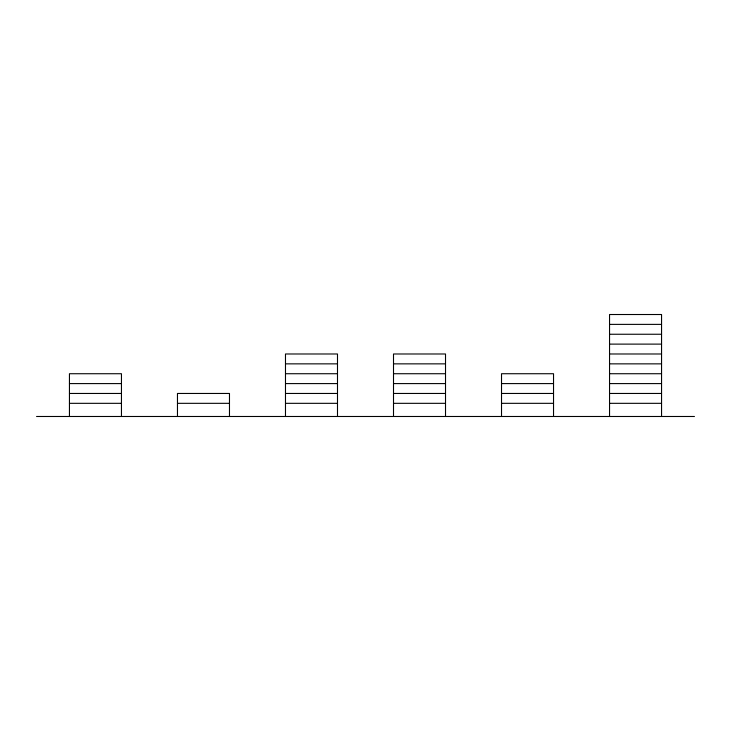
<?xml version="1.0" encoding="UTF-8"?>
<svg xmlns="http://www.w3.org/2000/svg" width="731" height="731" viewBox="0 0 731 731"><rect width="100%" height="100%" fill="white"/><g stroke="black" fill="none" stroke-linecap="round" stroke-linejoin="round"><path stroke-width="1.1" d="M609.544 324.381L661.555 324.381M609.544 334.25L661.555 334.25M609.544 344.118L661.555 344.118M609.544 353.987L661.555 353.987M285.483 363.855L337.494 363.855M393.506 363.855L445.517 363.855M609.544 363.855L661.555 363.855M285.483 373.724L337.494 373.724M393.506 373.724L445.517 373.724M609.544 373.724L661.555 373.724M69.445 383.592L121.456 383.592M285.483 383.592L337.494 383.592M393.506 383.592L445.517 383.592M501.521 383.592L553.531 383.592M609.544 383.592L661.555 383.592M69.445 393.461L121.456 393.461M285.483 393.461L337.494 393.461M393.506 393.461L445.517 393.461M501.521 393.461L553.531 393.461M609.544 393.461L661.555 393.461M69.445 403.329L121.456 403.329M177.469 403.329L229.479 403.329M285.483 403.329L337.494 403.329M393.506 403.329L445.517 403.329M501.521 403.329L553.531 403.329M609.544 403.329L661.555 403.329M36.55 416.487L694.45 416.487M661.555 416.487L661.555 314.513L609.544 314.513L609.544 416.487M553.531 416.487L553.531 373.724L501.521 373.724L501.521 416.487M445.517 416.487L445.517 353.987L393.506 353.987L393.506 416.487M337.494 416.487L337.494 353.987L285.483 353.987L285.483 416.487M229.479 416.487L229.479 393.461L177.469 393.461L177.469 416.487M121.456 416.487L121.456 373.724L69.445 373.724L69.445 416.487"/></g></svg>
